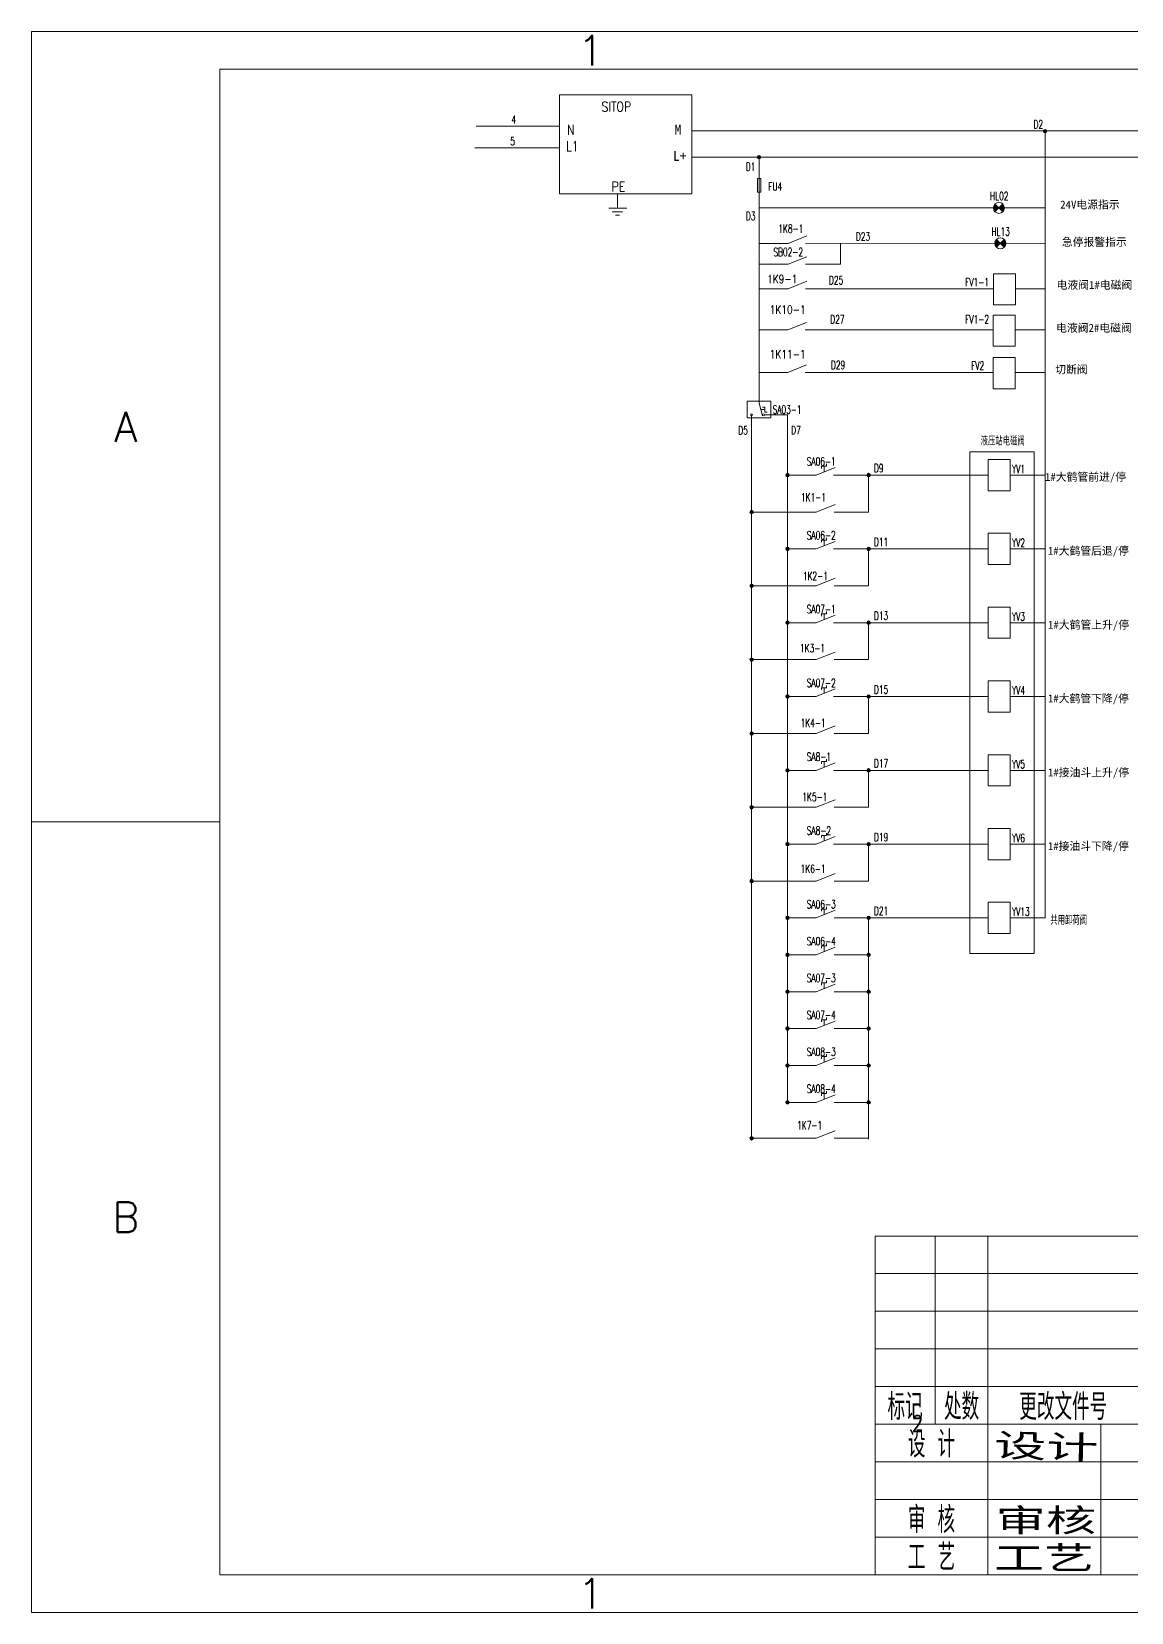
# Model space of a CAD drawing. Extents: x 203679 to 214036, y 136691 to 148845.
# Drawn here: x 209161 to 211558, y 141236 to 144684 of the extents above; entities that cross this region are included whole.
import ezdxf
from ezdxf.enums import TextEntityAlignment as Align

# ---------------------------------------------------------------- set-up
doc = ezdxf.new("R2010")
doc.units = 0
doc.header["$LTSCALE"] = 10
doc.linetypes.add('DASHED', pattern=[0.75, 0.5, -0.25])
doc.layers.get('0').update_dxf_attribs({"linetype": 'CONTINUOUS'})
for name, color, linetype in [('1轮廓实线层', 7, 'CONTINUOUS'), ('2细线层', 4, 'CONTINUOUS'), ('4虚线层', 6, 'DASHED'), ('6文字层', 3, 'CONTINUOUS'), ('Ï¸êμÏß', 1, 'CONTINUOUS')]:
    doc.layers.add(name, color=color, linetype=linetype)
doc.styles.add('PC_TEXTSTYLE', font='romans.shx', dxfattribs={"width": 0.8, "bigfont": 'hzfs.shx'})
doc.styles.get("Standard").update_dxf_attribs({"font": 'txt.shx', "bigfont": 'hztxt.shx'})
doc.styles.add('宋体', font='SimSun.ttf')

msp = doc.modelspace()

# ---------------------------------------------------------------- hatches: boundary and pattern name
at = {"layer": '1轮廓实线层', "linetype": 'ByBlock', "lineweight": 13}
for points in [[(211373.64, 144466.46), (211373.59, 144467.07), (211373.45, 144467.66), (211373.22, 144468.22), (211372.9, 144468.74), (211372.5, 144469.21), (211372.04, 144469.6), (211371.52, 144469.92), (211370.96, 144470.16), (211370.36, 144470.3), (211369.75, 144470.35), (211369.15, 144470.3), (211368.55, 144470.16), (211367.99, 144469.92), (211367.47, 144469.6), (211367.01, 144469.21), (211366.61, 144468.74), (211366.29, 144468.22), (211366.06, 144467.66), (211365.91, 144467.07), (211365.87, 144466.46), (211365.91, 144465.85), (211366.06, 144465.26), (211366.29, 144464.69), (211366.61, 144464.17), (211367.01, 144463.71), (211367.47, 144463.31), (211367.99, 144462.99), (211368.55, 144462.76), (211369.15, 144462.62), (211369.75, 144462.57), (211370.36, 144462.62), (211370.96, 144462.76), (211371.52, 144462.99), (211372.04, 144463.31), (211372.5, 144463.71), (211372.9, 144464.17), (211373.22, 144464.69), (211373.45, 144465.26), (211373.59, 144465.85)], [(210750.27, 144409.82), (210750.22, 144410.43), (210750.08, 144411.02), (210749.85, 144411.59), (210749.53, 144412.11), (210749.13, 144412.57), (210748.67, 144412.97), (210748.15, 144413.29), (210747.59, 144413.52), (210746.99, 144413.66), (210746.38, 144413.71), (210745.78, 144413.66), (210745.18, 144413.52), (210744.62, 144413.29), (210744.1, 144412.97), (210743.64, 144412.57), (210743.24, 144412.11), (210742.92, 144411.59), (210742.69, 144411.02), (210742.54, 144410.43), (210742.5, 144409.82), (210742.54, 144409.21), (210742.69, 144408.62), (210742.92, 144408.06), (210743.24, 144407.54), (210743.64, 144407.07), (210744.1, 144406.68), (210744.62, 144406.36), (210745.18, 144406.12), (210745.78, 144405.98), (210746.38, 144405.93), (210746.99, 144405.98), (210747.59, 144406.12), (210748.15, 144406.36), (210748.67, 144406.68), (210749.13, 144407.07), (210749.53, 144407.54), (210749.85, 144408.06), (210750.08, 144408.62), (210750.22, 144409.21)], [(210812.19, 143716.49), (210812.14, 143717.1), (210812, 143717.69), (210811.76, 143718.25), (210811.44, 143718.77), (210811.05, 143719.24), (210810.58, 143719.63), (210810.06, 143719.95), (210809.5, 143720.19), (210808.91, 143720.33), (210808.3, 143720.38), (210807.69, 143720.33), (210807.1, 143720.19), (210806.53, 143719.95), (210806.01, 143719.63), (210805.55, 143719.24), (210805.15, 143718.77), (210804.83, 143718.25), (210804.6, 143717.69), (210804.46, 143717.1), (210804.41, 143716.49), (210804.46, 143715.88), (210804.6, 143715.29), (210804.83, 143714.72), (210805.15, 143714.2), (210805.55, 143713.74), (210806.01, 143713.34), (210806.53, 143713.02), (210807.1, 143712.79), (210807.69, 143712.65), (210808.3, 143712.6), (210808.91, 143712.65), (210809.5, 143712.79), (210810.06, 143713.02), (210810.58, 143713.34), (210811.05, 143713.74), (210811.44, 143714.2), (210811.76, 143714.72), (210812, 143715.29), (210812.14, 143715.88)], [(210989.09, 143716.49), (210989.04, 143717.1), (210988.9, 143717.69), (210988.66, 143718.25), (210988.34, 143718.77), (210987.95, 143719.24), (210987.48, 143719.63), (210986.96, 143719.95), (210986.4, 143720.19), (210985.81, 143720.33), (210985.2, 143720.38), (210984.59, 143720.33), (210984, 143720.19), (210983.43, 143719.95), (210982.91, 143719.63), (210982.45, 143719.24), (210982.05, 143718.77), (210981.73, 143718.25), (210981.5, 143717.69), (210981.36, 143717.1), (210981.31, 143716.49), (210981.36, 143715.88), (210981.5, 143715.29), (210981.73, 143714.72), (210982.05, 143714.2), (210982.45, 143713.74), (210982.91, 143713.34), (210983.43, 143713.02), (210984, 143712.79), (210984.59, 143712.65), (210985.2, 143712.6), (210985.81, 143712.65), (210986.4, 143712.79), (210986.96, 143713.02), (210987.48, 143713.34), (210987.95, 143713.74), (210988.34, 143714.2), (210988.66, 143714.72), (210988.9, 143715.29), (210989.04, 143715.88)], [(210734.09, 143636), (210734.04, 143636.61), (210733.9, 143637.2), (210733.67, 143637.76), (210733.35, 143638.28), (210732.95, 143638.75), (210732.49, 143639.14), (210731.97, 143639.46), (210731.41, 143639.7), (210730.81, 143639.84), (210730.2, 143639.89), (210729.6, 143639.84), (210729, 143639.7), (210728.44, 143639.46), (210727.92, 143639.14), (210727.45, 143638.75), (210727.06, 143638.28), (210726.74, 143637.76), (210726.51, 143637.2), (210726.36, 143636.61), (210726.32, 143636), (210726.36, 143635.39), (210726.51, 143634.8), (210726.74, 143634.23), (210727.06, 143633.71), (210727.45, 143633.25), (210727.92, 143632.85), (210728.44, 143632.54), (210729, 143632.3), (210729.6, 143632.16), (210730.2, 143632.11), (210730.81, 143632.16), (210731.41, 143632.3), (210731.97, 143632.54), (210732.49, 143632.85), (210732.95, 143633.25), (210733.35, 143633.71), (210733.67, 143634.23), (210733.9, 143634.8), (210734.04, 143635.39)], [(210812.19, 143555.51), (210812.14, 143556.12), (210812, 143556.71), (210811.76, 143557.28), (210811.44, 143557.8), (210811.05, 143558.26), (210810.58, 143558.66), (210810.06, 143558.97), (210809.5, 143559.21), (210808.91, 143559.35), (210808.3, 143559.4), (210807.69, 143559.35), (210807.1, 143559.21), (210806.53, 143558.97), (210806.01, 143558.66), (210805.55, 143558.26), (210805.15, 143557.8), (210804.83, 143557.28), (210804.6, 143556.71), (210804.46, 143556.12), (210804.41, 143555.51), (210804.46, 143554.9), (210804.6, 143554.31), (210804.83, 143553.74), (210805.15, 143553.22), (210805.55, 143552.76), (210806.01, 143552.36), (210806.53, 143552.05), (210807.1, 143551.81), (210807.69, 143551.67), (210808.3, 143551.62), (210808.91, 143551.67), (210809.5, 143551.81), (210810.06, 143552.05), (210810.58, 143552.36), (210811.05, 143552.76), (210811.44, 143553.22), (210811.76, 143553.74), (210812, 143554.31), (210812.14, 143554.9)], [(210989.09, 143555.51), (210989.04, 143556.12), (210988.9, 143556.71), (210988.66, 143557.28), (210988.34, 143557.8), (210987.95, 143558.26), (210987.48, 143558.66), (210986.96, 143558.97), (210986.4, 143559.21), (210985.81, 143559.35), (210985.2, 143559.4), (210984.59, 143559.35), (210984, 143559.21), (210983.43, 143558.97), (210982.91, 143558.66), (210982.45, 143558.26), (210982.05, 143557.8), (210981.73, 143557.28), (210981.5, 143556.71), (210981.36, 143556.12), (210981.31, 143555.51), (210981.36, 143554.9), (210981.5, 143554.31), (210981.73, 143553.74), (210982.05, 143553.22), (210982.45, 143552.76), (210982.91, 143552.36), (210983.43, 143552.05), (210984, 143551.81), (210984.59, 143551.67), (210985.2, 143551.62), (210985.81, 143551.67), (210986.4, 143551.81), (210986.96, 143552.05), (210987.48, 143552.36), (210987.95, 143552.76), (210988.34, 143553.22), (210988.66, 143553.74), (210988.9, 143554.31), (210989.04, 143554.9)], [(210734.09, 143475.02), (210734.04, 143475.63), (210733.9, 143476.22), (210733.67, 143476.79), (210733.35, 143477.31), (210732.95, 143477.77), (210732.49, 143478.17), (210731.97, 143478.48), (210731.41, 143478.72), (210730.81, 143478.86), (210730.2, 143478.91), (210729.6, 143478.86), (210729, 143478.72), (210728.44, 143478.48), (210727.92, 143478.17), (210727.45, 143477.77), (210727.06, 143477.31), (210726.74, 143476.79), (210726.51, 143476.22), (210726.36, 143475.63), (210726.32, 143475.02), (210726.36, 143474.41), (210726.51, 143473.82), (210726.74, 143473.26), (210727.06, 143472.74), (210727.45, 143472.27), (210727.92, 143471.88), (210728.44, 143471.56), (210729, 143471.32), (210729.6, 143471.18), (210730.2, 143471.13), (210730.81, 143471.18), (210731.41, 143471.32), (210731.97, 143471.56), (210732.49, 143471.88), (210732.95, 143472.27), (210733.35, 143472.74), (210733.67, 143473.26), (210733.9, 143473.82), (210734.04, 143474.41)], [(210812.19, 143394.53), (210812.14, 143395.14), (210812, 143395.73), (210811.76, 143396.3), (210811.44, 143396.82), (210811.05, 143397.28), (210810.58, 143397.68), (210810.06, 143398), (210809.5, 143398.23), (210808.91, 143398.37), (210808.3, 143398.42), (210807.69, 143398.37), (210807.1, 143398.23), (210806.53, 143398), (210806.01, 143397.68), (210805.55, 143397.28), (210805.15, 143396.82), (210804.83, 143396.3), (210804.6, 143395.73), (210804.46, 143395.14), (210804.41, 143394.53), (210804.46, 143393.92), (210804.6, 143393.33), (210804.83, 143392.77), (210805.15, 143392.25), (210805.55, 143391.78), (210806.01, 143391.39), (210806.53, 143391.07), (210807.1, 143390.83), (210807.69, 143390.69), (210808.3, 143390.64), (210808.91, 143390.69), (210809.5, 143390.83), (210810.06, 143391.07), (210810.58, 143391.39), (210811.05, 143391.78), (210811.44, 143392.25), (210811.76, 143392.77), (210812, 143393.33), (210812.14, 143393.92)], [(210989.09, 143394.53), (210989.04, 143395.14), (210988.9, 143395.73), (210988.66, 143396.3), (210988.34, 143396.82), (210987.95, 143397.28), (210987.48, 143397.68), (210986.96, 143398), (210986.4, 143398.23), (210985.81, 143398.37), (210985.2, 143398.42), (210984.59, 143398.37), (210984, 143398.23), (210983.43, 143398), (210982.91, 143397.68), (210982.45, 143397.28), (210982.05, 143396.82), (210981.73, 143396.3), (210981.5, 143395.73), (210981.36, 143395.14), (210981.31, 143394.53), (210981.36, 143393.92), (210981.5, 143393.33), (210981.73, 143392.77), (210982.05, 143392.25), (210982.45, 143391.78), (210982.91, 143391.39), (210983.43, 143391.07), (210984, 143390.83), (210984.59, 143390.69), (210985.2, 143390.64), (210985.81, 143390.69), (210986.4, 143390.83), (210986.96, 143391.07), (210987.48, 143391.39), (210987.95, 143391.78), (210988.34, 143392.25), (210988.66, 143392.77), (210988.9, 143393.33), (210989.04, 143393.92)], [(210734.09, 143314.04), (210734.04, 143314.65), (210733.9, 143315.24), (210733.67, 143315.81), (210733.35, 143316.33), (210732.95, 143316.79), (210732.49, 143317.19), (210731.97, 143317.51), (210731.41, 143317.74), (210730.81, 143317.88), (210730.2, 143317.93), (210729.6, 143317.88), (210729, 143317.74), (210728.44, 143317.51), (210727.92, 143317.19), (210727.45, 143316.79), (210727.06, 143316.33), (210726.74, 143315.81), (210726.51, 143315.24), (210726.36, 143314.65), (210726.32, 143314.04), (210726.36, 143313.43), (210726.51, 143312.84), (210726.74, 143312.28), (210727.06, 143311.76), (210727.45, 143311.29), (210727.92, 143310.9), (210728.44, 143310.58), (210729, 143310.34), (210729.6, 143310.2), (210730.2, 143310.15), (210730.81, 143310.2), (210731.41, 143310.34), (210731.97, 143310.58), (210732.49, 143310.9), (210732.95, 143311.29), (210733.35, 143311.76), (210733.67, 143312.28), (210733.9, 143312.84), (210734.04, 143313.43)], [(210812.19, 143233.55), (210812.14, 143234.16), (210812, 143234.75), (210811.76, 143235.32), (210811.44, 143235.84), (210811.05, 143236.3), (210810.58, 143236.7), (210810.06, 143237.02), (210809.5, 143237.25), (210808.91, 143237.39), (210808.3, 143237.44), (210807.69, 143237.39), (210807.1, 143237.25), (210806.53, 143237.02), (210806.01, 143236.7), (210805.55, 143236.3), (210805.15, 143235.84), (210804.83, 143235.32), (210804.6, 143234.75), (210804.46, 143234.16), (210804.41, 143233.55), (210804.46, 143232.94), (210804.6, 143232.35), (210804.83, 143231.79), (210805.15, 143231.27), (210805.55, 143230.8), (210806.01, 143230.41), (210806.53, 143230.09), (210807.1, 143229.86), (210807.69, 143229.71), (210808.3, 143229.66), (210808.91, 143229.71), (210809.5, 143229.86), (210810.06, 143230.09), (210810.58, 143230.41), (210811.05, 143230.8), (210811.44, 143231.27), (210811.76, 143231.79), (210812, 143232.35), (210812.14, 143232.94)], [(210989.09, 143233.55), (210989.04, 143234.16), (210988.9, 143234.75), (210988.66, 143235.32), (210988.34, 143235.84), (210987.95, 143236.3), (210987.48, 143236.7), (210986.96, 143237.02), (210986.4, 143237.25), (210985.81, 143237.39), (210985.2, 143237.44), (210984.59, 143237.39), (210984, 143237.25), (210983.43, 143237.02), (210982.91, 143236.7), (210982.45, 143236.3), (210982.05, 143235.84), (210981.73, 143235.32), (210981.5, 143234.75), (210981.36, 143234.16), (210981.31, 143233.55), (210981.36, 143232.94), (210981.5, 143232.35), (210981.73, 143231.79), (210982.05, 143231.27), (210982.45, 143230.8), (210982.91, 143230.41), (210983.43, 143230.09), (210984, 143229.86), (210984.59, 143229.71), (210985.2, 143229.66), (210985.81, 143229.71), (210986.4, 143229.86), (210986.96, 143230.09), (210987.48, 143230.41), (210987.95, 143230.8), (210988.34, 143231.27), (210988.66, 143231.79), (210988.9, 143232.35), (210989.04, 143232.94)], [(210734.09, 143153.06), (210734.04, 143153.67), (210733.9, 143154.26), (210733.67, 143154.83), (210733.35, 143155.35), (210732.95, 143155.81), (210732.49, 143156.21), (210731.97, 143156.53), (210731.41, 143156.76), (210730.81, 143156.9), (210730.2, 143156.95), (210729.6, 143156.9), (210729, 143156.76), (210728.44, 143156.53), (210727.92, 143156.21), (210727.45, 143155.81), (210727.06, 143155.35), (210726.74, 143154.83), (210726.51, 143154.26), (210726.36, 143153.67), (210726.32, 143153.06), (210726.36, 143152.46), (210726.51, 143151.86), (210726.74, 143151.3), (210727.06, 143150.78), (210727.45, 143150.31), (210727.92, 143149.92), (210728.44, 143149.6), (210729, 143149.37), (210729.6, 143149.22), (210730.2, 143149.18), (210730.81, 143149.22), (210731.41, 143149.37), (210731.97, 143149.6), (210732.49, 143149.92), (210732.95, 143150.31), (210733.35, 143150.78), (210733.67, 143151.3), (210733.9, 143151.86), (210734.04, 143152.46)], [(210812.19, 143072.57), (210812.14, 143073.18), (210812, 143073.78), (210811.76, 143074.34), (210811.44, 143074.86), (210811.05, 143075.32), (210810.58, 143075.72), (210810.06, 143076.04), (210809.5, 143076.27), (210808.91, 143076.41), (210808.3, 143076.46), (210807.69, 143076.41), (210807.1, 143076.27), (210806.53, 143076.04), (210806.01, 143075.72), (210805.55, 143075.32), (210805.15, 143074.86), (210804.83, 143074.34), (210804.6, 143073.78), (210804.46, 143073.18), (210804.41, 143072.57), (210804.46, 143071.97), (210804.6, 143071.37), (210804.83, 143070.81), (210805.15, 143070.29), (210805.55, 143069.82), (210806.01, 143069.43), (210806.53, 143069.11), (210807.1, 143068.88), (210807.69, 143068.73), (210808.3, 143068.69), (210808.91, 143068.73), (210809.5, 143068.88), (210810.06, 143069.11), (210810.58, 143069.43), (210811.05, 143069.82), (210811.44, 143070.29), (210811.76, 143070.81), (210812, 143071.37), (210812.14, 143071.97)], [(210989.09, 143072.57), (210989.04, 143073.18), (210988.9, 143073.78), (210988.66, 143074.34), (210988.34, 143074.86), (210987.95, 143075.32), (210987.48, 143075.72), (210986.96, 143076.04), (210986.4, 143076.27), (210985.81, 143076.41), (210985.2, 143076.46), (210984.59, 143076.41), (210984, 143076.27), (210983.43, 143076.04), (210982.91, 143075.72), (210982.45, 143075.32), (210982.05, 143074.86), (210981.73, 143074.34), (210981.5, 143073.78), (210981.36, 143073.18), (210981.31, 143072.57), (210981.36, 143071.97), (210981.5, 143071.37), (210981.73, 143070.81), (210982.05, 143070.29), (210982.45, 143069.82), (210982.91, 143069.43), (210983.43, 143069.11), (210984, 143068.88), (210984.59, 143068.73), (210985.2, 143068.69), (210985.81, 143068.73), (210986.4, 143068.88), (210986.96, 143069.11), (210987.48, 143069.43), (210987.95, 143069.82), (210988.34, 143070.29), (210988.66, 143070.81), (210988.9, 143071.37), (210989.04, 143071.97)], [(210734.09, 142992.08), (210734.04, 142992.69), (210733.9, 142993.29), (210733.67, 142993.85), (210733.35, 142994.37), (210732.95, 142994.83), (210732.49, 142995.23), (210731.97, 142995.55), (210731.41, 142995.78), (210730.81, 142995.92), (210730.2, 142995.97), (210729.6, 142995.92), (210729, 142995.78), (210728.44, 142995.55), (210727.92, 142995.23), (210727.45, 142994.83), (210727.06, 142994.37), (210726.74, 142993.85), (210726.51, 142993.29), (210726.36, 142992.69), (210726.32, 142992.08), (210726.36, 142991.48), (210726.51, 142990.88), (210726.74, 142990.32), (210727.06, 142989.8), (210727.45, 142989.34), (210727.92, 142988.94), (210728.44, 142988.62), (210729, 142988.39), (210729.6, 142988.24), (210730.2, 142988.2), (210730.81, 142988.24), (210731.41, 142988.39), (210731.97, 142988.62), (210732.49, 142988.94), (210732.95, 142989.34), (210733.35, 142989.8), (210733.67, 142990.32), (210733.9, 142990.88), (210734.04, 142991.48)], [(210812.19, 142911.6), (210812.14, 142912.2), (210812, 142912.8), (210811.76, 142913.36), (210811.44, 142913.88), (210811.05, 142914.34), (210810.58, 142914.74), (210810.06, 142915.06), (210809.5, 142915.29), (210808.91, 142915.44), (210808.3, 142915.48), (210807.69, 142915.44), (210807.1, 142915.29), (210806.53, 142915.06), (210806.01, 142914.74), (210805.55, 142914.34), (210805.15, 142913.88), (210804.83, 142913.36), (210804.6, 142912.8), (210804.46, 142912.2), (210804.41, 142911.6), (210804.46, 142910.99), (210804.6, 142910.39), (210804.83, 142909.83), (210805.15, 142909.31), (210805.55, 142908.85), (210806.01, 142908.45), (210806.53, 142908.13), (210807.1, 142907.9), (210807.69, 142907.76), (210808.3, 142907.71), (210808.91, 142907.76), (210809.5, 142907.9), (210810.06, 142908.13), (210810.58, 142908.45), (210811.05, 142908.85), (210811.44, 142909.31), (210811.76, 142909.83), (210812, 142910.39), (210812.14, 142910.99)], [(210989.09, 142911.6), (210989.04, 142912.2), (210988.9, 142912.8), (210988.66, 142913.36), (210988.34, 142913.88), (210987.95, 142914.34), (210987.48, 142914.74), (210986.96, 142915.06), (210986.4, 142915.29), (210985.81, 142915.44), (210985.2, 142915.48), (210984.59, 142915.44), (210984, 142915.29), (210983.43, 142915.06), (210982.91, 142914.74), (210982.45, 142914.34), (210982.05, 142913.88), (210981.73, 142913.36), (210981.5, 142912.8), (210981.36, 142912.2), (210981.31, 142911.6), (210981.36, 142910.99), (210981.5, 142910.39), (210981.73, 142909.83), (210982.05, 142909.31), (210982.45, 142908.85), (210982.91, 142908.45), (210983.43, 142908.13), (210984, 142907.9), (210984.59, 142907.76), (210985.2, 142907.71), (210985.81, 142907.76), (210986.4, 142907.9), (210986.96, 142908.13), (210987.48, 142908.45), (210987.95, 142908.85), (210988.34, 142909.31), (210988.66, 142909.83), (210988.9, 142910.39), (210989.04, 142910.99)], [(210734.09, 142831.11), (210734.04, 142831.71), (210733.9, 142832.31), (210733.67, 142832.87), (210733.35, 142833.39), (210732.95, 142833.86), (210732.49, 142834.25), (210731.97, 142834.57), (210731.41, 142834.8), (210730.81, 142834.95), (210730.2, 142834.99), (210729.6, 142834.95), (210729, 142834.8), (210728.44, 142834.57), (210727.92, 142834.25), (210727.45, 142833.86), (210727.06, 142833.39), (210726.74, 142832.87), (210726.51, 142832.31), (210726.36, 142831.71), (210726.32, 142831.11), (210726.36, 142830.5), (210726.51, 142829.9), (210726.74, 142829.34), (210727.06, 142828.82), (210727.45, 142828.36), (210727.92, 142827.96), (210728.44, 142827.64), (210729, 142827.41), (210729.6, 142827.27), (210730.2, 142827.22), (210730.81, 142827.27), (210731.41, 142827.41), (210731.97, 142827.64), (210732.49, 142827.96), (210732.95, 142828.36), (210733.35, 142828.82), (210733.67, 142829.34), (210733.9, 142829.9), (210734.04, 142830.5)], [(210812.19, 142750.92), (210812.14, 142751.53), (210812, 142752.12), (210811.76, 142752.68), (210811.44, 142753.21), (210811.05, 142753.67), (210810.58, 142754.07), (210810.06, 142754.38), (210809.5, 142754.62), (210808.91, 142754.76), (210808.3, 142754.81), (210807.69, 142754.76), (210807.1, 142754.62), (210806.53, 142754.38), (210806.01, 142754.07), (210805.55, 142753.67), (210805.15, 142753.21), (210804.83, 142752.68), (210804.6, 142752.12), (210804.46, 142751.53), (210804.41, 142750.92), (210804.46, 142750.31), (210804.6, 142749.72), (210804.83, 142749.15), (210805.15, 142748.63), (210805.55, 142748.17), (210806.01, 142747.77), (210806.53, 142747.46), (210807.1, 142747.22), (210807.69, 142747.08), (210808.3, 142747.03), (210808.91, 142747.08), (210809.5, 142747.22), (210810.06, 142747.46), (210810.58, 142747.77), (210811.05, 142748.17), (210811.44, 142748.63), (210811.76, 142749.15), (210812, 142749.72), (210812.14, 142750.31)], [(210989.09, 142750.92), (210989.04, 142751.53), (210988.9, 142752.12), (210988.66, 142752.68), (210988.34, 142753.21), (210987.95, 142753.67), (210987.48, 142754.07), (210986.96, 142754.38), (210986.4, 142754.62), (210985.81, 142754.76), (210985.2, 142754.81), (210984.59, 142754.76), (210984, 142754.62), (210983.43, 142754.38), (210982.91, 142754.07), (210982.45, 142753.67), (210982.05, 142753.21), (210981.73, 142752.68), (210981.5, 142752.12), (210981.36, 142751.53), (210981.31, 142750.92), (210981.36, 142750.31), (210981.5, 142749.72), (210981.73, 142749.15), (210982.05, 142748.63), (210982.45, 142748.17), (210982.91, 142747.77), (210983.43, 142747.46), (210984, 142747.22), (210984.59, 142747.08), (210985.2, 142747.03), (210985.81, 142747.08), (210986.4, 142747.22), (210986.96, 142747.46), (210987.48, 142747.77), (210987.95, 142748.17), (210988.34, 142748.63), (210988.66, 142749.15), (210988.9, 142749.72), (210989.04, 142750.31)], [(210812.19, 142670.43), (210812.14, 142671.04), (210812, 142671.63), (210811.76, 142672.2), (210811.44, 142672.72), (210811.05, 142673.18), (210810.58, 142673.58), (210810.06, 142673.89), (210809.5, 142674.13), (210808.91, 142674.27), (210808.3, 142674.32), (210807.69, 142674.27), (210807.1, 142674.13), (210806.53, 142673.89), (210806.01, 142673.58), (210805.55, 142673.18), (210805.15, 142672.72), (210804.83, 142672.2), (210804.6, 142671.63), (210804.46, 142671.04), (210804.41, 142670.43), (210804.46, 142669.82), (210804.6, 142669.23), (210804.83, 142668.67), (210805.15, 142668.15), (210805.55, 142667.68), (210806.01, 142667.29), (210806.53, 142666.97), (210807.1, 142666.73), (210807.69, 142666.59), (210808.3, 142666.54), (210808.91, 142666.59), (210809.5, 142666.73), (210810.06, 142666.97), (210810.58, 142667.29), (210811.05, 142667.68), (210811.44, 142668.15), (210811.76, 142668.67), (210812, 142669.23), (210812.14, 142669.82)], [(210989.09, 142670.43), (210989.04, 142671.04), (210988.9, 142671.63), (210988.66, 142672.2), (210988.34, 142672.72), (210987.95, 142673.18), (210987.48, 142673.58), (210986.96, 142673.89), (210986.4, 142674.13), (210985.81, 142674.27), (210985.2, 142674.32), (210984.59, 142674.27), (210984, 142674.13), (210983.43, 142673.89), (210982.91, 142673.58), (210982.45, 142673.18), (210982.05, 142672.72), (210981.73, 142672.2), (210981.5, 142671.63), (210981.36, 142671.04), (210981.31, 142670.43), (210981.36, 142669.82), (210981.5, 142669.23), (210981.73, 142668.67), (210982.05, 142668.15), (210982.45, 142667.68), (210982.91, 142667.29), (210983.43, 142666.97), (210984, 142666.73), (210984.59, 142666.59), (210985.2, 142666.54), (210985.81, 142666.59), (210986.4, 142666.73), (210986.96, 142666.97), (210987.48, 142667.29), (210987.95, 142667.68), (210988.34, 142668.15), (210988.66, 142668.67), (210988.9, 142669.23), (210989.04, 142669.82)], [(210812.19, 142589.94), (210812.14, 142590.55), (210812, 142591.14), (210811.76, 142591.71), (210811.44, 142592.23), (210811.05, 142592.69), (210810.58, 142593.09), (210810.06, 142593.41), (210809.5, 142593.64), (210808.91, 142593.78), (210808.3, 142593.83), (210807.69, 142593.78), (210807.1, 142593.64), (210806.53, 142593.41), (210806.01, 142593.09), (210805.55, 142592.69), (210805.15, 142592.23), (210804.83, 142591.71), (210804.6, 142591.14), (210804.46, 142590.55), (210804.41, 142589.94), (210804.46, 142589.33), (210804.6, 142588.74), (210804.83, 142588.18), (210805.15, 142587.66), (210805.55, 142587.19), (210806.01, 142586.8), (210806.53, 142586.48), (210807.1, 142586.24), (210807.69, 142586.1), (210808.3, 142586.05), (210808.91, 142586.1), (210809.5, 142586.24), (210810.06, 142586.48), (210810.58, 142586.8), (210811.05, 142587.19), (210811.44, 142587.66), (210811.76, 142588.18), (210812, 142588.74), (210812.14, 142589.33)], [(210989.09, 142589.94), (210989.04, 142590.55), (210988.9, 142591.14), (210988.66, 142591.71), (210988.34, 142592.23), (210987.95, 142592.69), (210987.48, 142593.09), (210986.96, 142593.41), (210986.4, 142593.64), (210985.81, 142593.78), (210985.2, 142593.83), (210984.59, 142593.78), (210984, 142593.64), (210983.43, 142593.41), (210982.91, 142593.09), (210982.45, 142592.69), (210982.05, 142592.23), (210981.73, 142591.71), (210981.5, 142591.14), (210981.36, 142590.55), (210981.31, 142589.94), (210981.36, 142589.33), (210981.5, 142588.74), (210981.73, 142588.18), (210982.05, 142587.66), (210982.45, 142587.19), (210982.91, 142586.8), (210983.43, 142586.48), (210984, 142586.24), (210984.59, 142586.1), (210985.2, 142586.05), (210985.81, 142586.1), (210986.4, 142586.24), (210986.96, 142586.48), (210987.48, 142586.8), (210987.95, 142587.19), (210988.34, 142587.66), (210988.66, 142588.18), (210988.9, 142588.74), (210989.04, 142589.33)], [(210812.19, 142509.45), (210812.14, 142510.06), (210812, 142510.65), (210811.76, 142511.22), (210811.44, 142511.74), (210811.05, 142512.2), (210810.58, 142512.6), (210810.06, 142512.92), (210809.5, 142513.15), (210808.91, 142513.29), (210808.3, 142513.34), (210807.69, 142513.29), (210807.1, 142513.15), (210806.53, 142512.92), (210806.01, 142512.6), (210805.55, 142512.2), (210805.15, 142511.74), (210804.83, 142511.22), (210804.6, 142510.65), (210804.46, 142510.06), (210804.41, 142509.45), (210804.46, 142508.84), (210804.6, 142508.25), (210804.83, 142507.69), (210805.15, 142507.17), (210805.55, 142506.7), (210806.01, 142506.31), (210806.53, 142505.99), (210807.1, 142505.75), (210807.69, 142505.61), (210808.3, 142505.56), (210808.91, 142505.61), (210809.5, 142505.75), (210810.06, 142505.99), (210810.58, 142506.31), (210811.05, 142506.7), (210811.44, 142507.17), (210811.76, 142507.69), (210812, 142508.25), (210812.14, 142508.84)], [(210989.09, 142509.45), (210989.04, 142510.06), (210988.9, 142510.65), (210988.66, 142511.22), (210988.34, 142511.74), (210987.95, 142512.2), (210987.48, 142512.6), (210986.96, 142512.92), (210986.4, 142513.15), (210985.81, 142513.29), (210985.2, 142513.34), (210984.59, 142513.29), (210984, 142513.15), (210983.43, 142512.92), (210982.91, 142512.6), (210982.45, 142512.2), (210982.05, 142511.74), (210981.73, 142511.22), (210981.5, 142510.65), (210981.36, 142510.06), (210981.31, 142509.45), (210981.36, 142508.84), (210981.5, 142508.25), (210981.73, 142507.69), (210982.05, 142507.17), (210982.45, 142506.7), (210982.91, 142506.31), (210983.43, 142505.99), (210984, 142505.75), (210984.59, 142505.61), (210985.2, 142505.56), (210985.81, 142505.61), (210986.4, 142505.75), (210986.96, 142505.99), (210987.48, 142506.31), (210987.95, 142506.7), (210988.34, 142507.17), (210988.66, 142507.69), (210988.9, 142508.25), (210989.04, 142508.84)], [(210812.19, 142428.96), (210812.14, 142429.57), (210812, 142430.16), (210811.76, 142430.73), (210811.44, 142431.25), (210811.05, 142431.71), (210810.58, 142432.11), (210810.06, 142432.43), (210809.5, 142432.66), (210808.91, 142432.8), (210808.3, 142432.85), (210807.69, 142432.8), (210807.1, 142432.66), (210806.53, 142432.43), (210806.01, 142432.11), (210805.55, 142431.71), (210805.15, 142431.25), (210804.83, 142430.73), (210804.6, 142430.16), (210804.46, 142429.57), (210804.41, 142428.96), (210804.46, 142428.35), (210804.6, 142427.76), (210804.83, 142427.2), (210805.15, 142426.68), (210805.55, 142426.21), (210806.01, 142425.82), (210806.53, 142425.5), (210807.1, 142425.26), (210807.69, 142425.12), (210808.3, 142425.07), (210808.91, 142425.12), (210809.5, 142425.26), (210810.06, 142425.5), (210810.58, 142425.82), (210811.05, 142426.21), (210811.44, 142426.68), (210811.76, 142427.2), (210812, 142427.76), (210812.14, 142428.35)], [(210989.09, 142428.96), (210989.04, 142429.57), (210988.9, 142430.16), (210988.66, 142430.73), (210988.34, 142431.25), (210987.95, 142431.71), (210987.48, 142432.11), (210986.96, 142432.43), (210986.4, 142432.66), (210985.81, 142432.8), (210985.2, 142432.85), (210984.59, 142432.8), (210984, 142432.66), (210983.43, 142432.43), (210982.91, 142432.11), (210982.45, 142431.71), (210982.05, 142431.25), (210981.73, 142430.73), (210981.5, 142430.16), (210981.36, 142429.57), (210981.31, 142428.96), (210981.36, 142428.35), (210981.5, 142427.76), (210981.73, 142427.2), (210982.05, 142426.68), (210982.45, 142426.21), (210982.91, 142425.82), (210983.43, 142425.5), (210984, 142425.26), (210984.59, 142425.12), (210985.2, 142425.07), (210985.81, 142425.12), (210986.4, 142425.26), (210986.96, 142425.5), (210987.48, 142425.82), (210987.95, 142426.21), (210988.34, 142426.68), (210988.66, 142427.2), (210988.9, 142427.76), (210989.04, 142428.35)], [(210812.19, 142348.47), (210812.14, 142349.08), (210812, 142349.67), (210811.76, 142350.24), (210811.44, 142350.76), (210811.05, 142351.22), (210810.58, 142351.62), (210810.06, 142351.94), (210809.5, 142352.17), (210808.91, 142352.31), (210808.3, 142352.36), (210807.69, 142352.31), (210807.1, 142352.17), (210806.53, 142351.94), (210806.01, 142351.62), (210805.55, 142351.22), (210805.15, 142350.76), (210804.83, 142350.24), (210804.6, 142349.67), (210804.46, 142349.08), (210804.41, 142348.47), (210804.46, 142347.87), (210804.6, 142347.27), (210804.83, 142346.71), (210805.15, 142346.19), (210805.55, 142345.72), (210806.01, 142345.33), (210806.53, 142345.01), (210807.1, 142344.78), (210807.69, 142344.63), (210808.3, 142344.59), (210808.91, 142344.63), (210809.5, 142344.78), (210810.06, 142345.01), (210810.58, 142345.33), (210811.05, 142345.72), (210811.44, 142346.19), (210811.76, 142346.71), (210812, 142347.27), (210812.14, 142347.87)], [(210989.09, 142348.47), (210989.04, 142349.08), (210988.9, 142349.67), (210988.66, 142350.24), (210988.34, 142350.76), (210987.95, 142351.22), (210987.48, 142351.62), (210986.96, 142351.94), (210986.4, 142352.17), (210985.81, 142352.31), (210985.2, 142352.36), (210984.59, 142352.31), (210984, 142352.17), (210983.43, 142351.94), (210982.91, 142351.62), (210982.45, 142351.22), (210982.05, 142350.76), (210981.73, 142350.24), (210981.5, 142349.67), (210981.36, 142349.08), (210981.31, 142348.47), (210981.36, 142347.87), (210981.5, 142347.27), (210981.73, 142346.71), (210982.05, 142346.19), (210982.45, 142345.72), (210982.91, 142345.33), (210983.43, 142345.01), (210984, 142344.78), (210984.59, 142344.63), (210985.2, 142344.59), (210985.81, 142344.63), (210986.4, 142344.78), (210986.96, 142345.01), (210987.48, 142345.33), (210987.95, 142345.72), (210988.34, 142346.19), (210988.66, 142346.71), (210988.9, 142347.27), (210989.04, 142347.87)], [(210734.09, 142270.17), (210734.04, 142270.78), (210733.9, 142271.37), (210733.67, 142271.94), (210733.35, 142272.46), (210732.95, 142272.92), (210732.49, 142273.32), (210731.97, 142273.64), (210731.41, 142273.87), (210730.81, 142274.01), (210730.2, 142274.06), (210729.6, 142274.01), (210729, 142273.87), (210728.44, 142273.64), (210727.92, 142273.32), (210727.45, 142272.92), (210727.06, 142272.46), (210726.74, 142271.94), (210726.51, 142271.37), (210726.36, 142270.78), (210726.32, 142270.17), (210726.36, 142269.56), (210726.51, 142268.97), (210726.74, 142268.41), (210727.06, 142267.89), (210727.45, 142267.42), (210727.92, 142267.03), (210728.44, 142266.71), (210729, 142266.47), (210729.6, 142266.33), (210730.2, 142266.28), (210730.81, 142266.33), (210731.41, 142266.47), (210731.97, 142266.71), (210732.49, 142267.03), (210732.95, 142267.42), (210733.35, 142267.89), (210733.67, 142268.41), (210733.9, 142268.97), (210734.04, 142269.56)]]:
    msp.add_hatch(color=0, dxfattribs=at).paths.add_polyline_path(points, flags=0)
h = msp.add_hatch(color=0, dxfattribs=at)
h.paths.add_polyline_path([(211257.18, 144299.28), (211257.41, 144296.92), (211258.09, 144294.66), (211259.21, 144292.58), (211260.71, 144290.75), (211269.23, 144299.28), (211260.71, 144307.8), (211259.21, 144305.97), (211258.09, 144303.89), (211257.41, 144301.63)], flags=0)
h.paths.add_polyline_path([(211277.76, 144290.75), (211279.26, 144292.58), (211280.37, 144294.66), (211281.06, 144296.92), (211281.29, 144299.28), (211281.06, 144301.63), (211280.37, 144303.89), (211279.26, 144305.97), (211277.76, 144307.8), (211269.23, 144299.28)], flags=0)
h = msp.add_hatch(color=0, dxfattribs=at)
h.paths.add_polyline_path([(211260.41, 144221.99), (211260.65, 144219.63), (211261.33, 144217.37), (211262.45, 144215.29), (211263.95, 144213.46), (211272.47, 144221.99), (211263.95, 144230.51), (211262.45, 144228.68), (211261.33, 144226.6), (211260.65, 144224.34)], flags=0)
h.paths.add_polyline_path([(211280.99, 144213.46), (211282.49, 144215.29), (211283.61, 144217.37), (211284.29, 144219.63), (211284.53, 144221.99), (211284.29, 144224.34), (211283.61, 144226.6), (211282.49, 144228.68), (211280.99, 144230.51), (211272.47, 144221.99)], flags=0)

# ---------------------------------------------------------------- linework, layer by layer
at = {"color": 0, "linetype": 'ByBlock', "lineweight": 13}
for p, q in [((210311.98, 144477.12), (210129.41, 144477.12)), ((210600.2, 144467.08), (213345.51, 144467.08)), ((211369.75, 144466.46), (211369.77, 142750.92)), ((210311.98, 144430.27), (210126.42, 144430.27)), ((210599.91, 144409.82), (213325.52, 144409.82)), ((210746.4, 143877.52), (210746.38, 144409.82)), ((210437.44, 144330.36), (210437.44, 144298.88)), ((210418.91, 144298.88), (210458.45, 144298.88)), ((210426.32, 144290.85), (210448.56, 144290.85)), ((210433.12, 144283.45), (210442.39, 144283.45)), ((210847.33, 144221.47), (211369.75, 144221.96)), ((210923.76, 144176.57), (210923.76, 144221.96)), ((210847.33, 144176.33), (210923.73, 144176.33)), ((210847.29, 144122.99), (211257.18, 144122.99)), ((211305.39, 144122.99), (211369.29, 144122.99)), ((210846.94, 144032.94), (211256.83, 144032.94)), ((211305.04, 144032.94), (211368.93, 144032.94)), ((210846.94, 143940.39), (211256.83, 143940.39)), ((211305.04, 143940.39), (211368.93, 143940.39)), ((210730.2, 143847.85), (210730.2, 142266.28)), ((210908.8, 143716.49), (210985.2, 143716.49)), ((210985.2, 143716.49), (211245.81, 143716.49)), ((210871.1, 143636), (210730.2, 143636)), ((210908.8, 143555.51), (210985.2, 143555.51)), ((210985.2, 143555.51), (211245.81, 143555.51)), ((210871.1, 143475.02), (210730.2, 143475.02)), ((210908.8, 143394.53), (210985.2, 143394.53)), ((210985.2, 143394.53), (211245.81, 143394.53)), ((210871.1, 143314.04), (210730.2, 143314.04)), ((210908.8, 143233.55), (210985.2, 143233.55)), ((210985.2, 143233.55), (211245.81, 143233.55)), ((210871.1, 143153.06), (210730.2, 143153.06)), ((210908.8, 143072.57), (210985.2, 143072.57)), ((210985.2, 143072.57), (211245.81, 143072.57)), ((210871.1, 142992.08), (210730.2, 142992.08)), ((210908.8, 142911.6), (210985.2, 142911.6)), ((210985.2, 142911.6), (211245.81, 142911.6)), ((210871.1, 142831.11), (210730.2, 142831.11)), ((210910.35, 142750.92), (210985.2, 142750.92)), ((210985.2, 142750.92), (211245.81, 142750.92)), ((210871.1, 142670.43), (210808.3, 142670.43)), ((210871.1, 142589.94), (210808.3, 142589.94)), ((210871.1, 142509.45), (210808.3, 142509.45)), ((210871.1, 142428.96), (210808.3, 142428.96)), ((210871.1, 142348.47), (210808.3, 142348.47)), ((210871.1, 142270.17), (210730.2, 142270.17))]:
    msp.add_line(p, q, dxfattribs=at)
for points in [[(210311.55, 144330.03), (210599.55, 144330.03), (210599.55, 144546.03), (210311.55, 144546.03)], [(211257.18, 144087.44), (211257.18, 144155.48), (211305.39, 144155.48), (211305.39, 144087.44)], [(211256.83, 143997.39), (211256.83, 144065.43), (211305.04, 144065.43), (211305.04, 143997.39)], [(211256.83, 143904.85), (211256.83, 143972.89), (211305.04, 143972.89), (211305.04, 143904.85)], [(211245.81, 143682.47), (211245.81, 143750.51), (211294.02, 143750.51), (211294.02, 143682.47)], [(211245.81, 143521.49), (211245.81, 143589.53), (211294.02, 143589.53), (211294.02, 143521.49)], [(211245.81, 143360.51), (211245.81, 143428.55), (211294.02, 143428.55), (211294.02, 143360.51)], [(211245.81, 143199.53), (211245.81, 143267.57), (211294.02, 143267.57), (211294.02, 143199.53)], [(211245.81, 143038.55), (211245.81, 143106.59), (211294.02, 143106.59), (211294.02, 143038.55)], [(211245.81, 142877.58), (211245.81, 142945.61), (211294.02, 142945.61), (211294.02, 142877.58)], [(211245.81, 142716.9), (211245.81, 142784.94), (211294.02, 142784.94), (211294.02, 142716.9)]]:
    msp.add_lwpolyline(points, close=True, dxfattribs=at)
at = {"layer": '1轮廓实线层', "color": 0, "linetype": 'ByBlock', "lineweight": 13}
for p, q in [((209570.96, 141318.36), (209570.96, 144601.56)), ((213954.03, 144601.56), (209570.96, 144601.56)), ((211260.71, 144290.75), (211277.76, 144307.8)), ((211277.76, 144290.75), (211260.71, 144307.8)), ((210746.38, 144299.28), (210908.79, 144299.28)), ((210908.79, 144299.28), (211257.18, 144299.28)), ((211281.29, 144299.28), (211369.46, 144299.28)), ((211281.29, 144299.28), (211281.29, 144299.28)), ((211281.29, 144299.28), (211281.29, 144299.28)), ((211281.29, 144299.28), (211281.29, 144299.28)), ((210809.99, 144221.47), (210850.87, 144237.97)), ((210747.18, 144221.47), (210773.73, 144221.47)), ((210773.73, 144221.47), (210809.99, 144221.47)), ((211263.95, 144213.46), (211280.99, 144230.51)), ((211280.99, 144213.46), (211263.95, 144230.51)), ((211284.53, 144221.99), (211284.53, 144221.99)), ((211284.53, 144221.99), (211284.53, 144221.99)), ((211284.53, 144221.99), (211284.53, 144221.99)), ((210746.83, 144176.33), (210773.37, 144176.33)), ((210773.37, 144176.33), (210809.64, 144176.33)), ((210809.64, 144176.33), (210850.51, 144192.83)), ((210809.59, 144122.99), (210850.47, 144139.49)), ((210746.79, 144122.99), (210773.33, 144122.99)), ((210773.33, 144122.99), (210809.59, 144122.99)), ((210746.44, 144032.94), (210772.98, 144032.94)), ((210772.98, 144032.94), (210809.24, 144032.94)), ((210809.24, 144032.94), (210850.12, 144049.44)), ((210746.44, 143940.39), (210772.98, 143940.39)), ((210772.98, 143940.39), (210809.24, 143940.39)), ((210809.24, 143940.39), (210850.12, 143956.89)), ((210746.4, 143877.52), (210746.4, 143873.16)), ((210753.92, 143845.55), (210746.4, 143873.16)), ((210758.88, 143859.36), (210750.16, 143859.36)), ((210758.88, 143864.74), (210753.79, 143864.74)), ((210758.88, 143864.74), (210758.88, 143853.97)), ((210758.24, 143847.85), (210808.3, 143847.85)), ((210758.88, 143853.97), (210763.73, 143853.97)), ((210808.3, 143817.38), (210808.3, 143847.85)), ((210808.3, 143831.02), (210808.3, 142348.47)), ((210871.1, 143716.49), (210911.98, 143732.99)), ((210893.26, 143735.75), (210882.49, 143735.75)), ((210882.49, 143735.75), (210882.49, 143730.91)), ((210887.99, 143735.7), (210887.99, 143723.04)), ((210893.26, 143735.75), (210893.26, 143740.85)), ((210808.3, 143716.49), (210834.84, 143716.49)), ((210834.84, 143716.49), (210871.1, 143716.49)), ((210985.2, 143636), (210985.2, 143716.49)), ((211294.02, 143716.49), (211369.77, 143716.49)), ((210871.1, 143636), (210911.98, 143652.5)), ((210910.35, 143636), (210912.64, 143636)), ((210912.64, 143636), (210985.2, 143636)), ((210808.3, 143555.51), (210834.84, 143555.51)), ((210834.84, 143555.51), (210871.1, 143555.51)), ((210871.1, 143555.51), (210911.98, 143572.01)), ((210882.49, 143574.78), (210882.49, 143569.93)), ((210893.26, 143574.78), (210882.49, 143574.78)), ((210887.99, 143574.72), (210887.99, 143562.06)), ((210893.26, 143574.78), (210893.26, 143579.88)), ((210985.2, 143475.02), (210985.2, 143555.51)), ((211294.02, 143555.51), (211369.77, 143555.51)), ((210871.1, 143475.02), (210911.98, 143491.52)), ((210910.35, 143475.02), (210912.64, 143475.02)), ((210912.64, 143475.02), (210985.2, 143475.02)), ((210871.1, 143394.53), (210911.98, 143411.03)), ((210882.49, 143413.8), (210882.49, 143408.95)), ((210893.26, 143413.8), (210882.49, 143413.8)), ((210887.99, 143413.75), (210887.99, 143401.08)), ((210893.26, 143413.8), (210893.26, 143418.9)), ((210808.3, 143394.53), (210834.84, 143394.53)), ((210834.84, 143394.53), (210871.1, 143394.53)), ((210985.2, 143314.04), (210985.2, 143394.53)), ((211294.02, 143394.53), (211369.77, 143394.53)), ((210871.1, 143314.04), (210911.98, 143330.54)), ((210910.35, 143314.04), (210912.64, 143314.04)), ((210912.64, 143314.04), (210985.2, 143314.04)), ((210871.1, 143233.55), (210911.98, 143250.05)), ((210893.26, 143252.82), (210882.49, 143252.82)), ((210882.49, 143252.82), (210882.49, 143247.97)), ((210887.99, 143252.77), (210887.99, 143240.1)), ((210893.26, 143252.82), (210893.26, 143257.92)), ((210808.3, 143233.55), (210834.84, 143233.55)), ((210834.84, 143233.55), (210871.1, 143233.55)), ((210985.2, 143153.06), (210985.2, 143233.55)), ((211294.02, 143233.55), (211369.77, 143233.55)), ((210871.1, 143153.06), (210911.98, 143169.56)), ((210910.35, 143153.06), (210912.64, 143153.06)), ((210912.64, 143153.06), (210985.2, 143153.06)), ((210808.3, 143072.57), (210834.84, 143072.57)), ((210834.84, 143072.57), (210871.1, 143072.57)), ((210871.1, 143072.57), (210911.98, 143089.07)), ((210893.26, 143091.84), (210882.49, 143091.84)), ((210882.49, 143091.84), (210882.49, 143087)), ((210887.99, 143091.79), (210887.99, 143079.12)), ((210893.26, 143091.84), (210893.26, 143096.94)), ((210985.2, 142992.08), (210985.2, 143072.57)), ((211294.02, 143072.57), (211369.77, 143072.57)), ((210871.1, 142992.08), (210911.98, 143008.59)), ((210910.35, 142992.08), (210912.64, 142992.08)), ((210912.64, 142992.08), (210985.2, 142992.08)), ((210871.1, 142911.6), (210911.98, 142928.1)), ((210893.26, 142930.86), (210882.49, 142930.86)), ((210882.49, 142930.86), (210882.49, 142926.02)), ((210887.99, 142930.81), (210887.99, 142918.14)), ((210893.26, 142930.86), (210893.26, 142935.96)), ((210808.3, 142911.6), (210834.84, 142911.6)), ((210834.84, 142911.6), (210871.1, 142911.6)), ((210985.2, 142831.11), (210985.2, 142911.6)), ((211294.02, 142911.6), (211369.77, 142911.6)), ((210871.1, 142831.11), (210911.98, 142847.61)), ((210910.35, 142831.11), (210912.64, 142831.11)), ((210912.64, 142831.11), (210985.2, 142831.11)), ((210871.1, 142750.92), (210911.98, 142767.42)), ((210882.49, 142770.19), (210882.49, 142765.34)), ((210893.26, 142770.19), (210882.49, 142770.19)), ((210887.99, 142770.13), (210887.99, 142757.47)), ((210893.26, 142770.19), (210893.26, 142775.29)), ((210808.3, 142750.92), (210834.84, 142750.92)), ((210834.84, 142750.92), (210871.1, 142750.92)), ((210985.2, 142670.43), (210985.2, 142750.92)), ((211294.02, 142750.92), (211369.77, 142750.92)), ((210871.1, 142670.43), (210911.98, 142686.93)), ((210893.26, 142689.7), (210882.49, 142689.7)), ((210882.49, 142689.7), (210882.49, 142684.85)), ((210887.99, 142689.64), (210887.99, 142676.98)), ((210893.26, 142689.7), (210893.26, 142694.8)), ((210910.35, 142670.43), (210985.2, 142670.43)), ((210985.2, 142589.94), (210985.2, 142670.43)), ((210871.1, 142589.94), (210911.98, 142606.44)), ((210882.49, 142609.21), (210882.49, 142604.36)), ((210893.26, 142609.21), (210882.49, 142609.21)), ((210887.99, 142609.16), (210887.99, 142596.49)), ((210893.26, 142609.21), (210893.26, 142614.31)), ((210910.35, 142589.94), (210985.2, 142589.94)), ((210985.2, 142509.45), (210985.2, 142589.94)), ((210985.2, 142509.45), (210985.2, 142589.94)), ((210871.1, 142509.45), (210911.98, 142525.95)), ((210893.26, 142528.72), (210882.49, 142528.72)), ((210882.49, 142528.72), (210882.49, 142523.87)), ((210887.99, 142528.67), (210887.99, 142516)), ((210893.26, 142528.72), (210893.26, 142533.82)), ((210910.35, 142509.45), (210985.2, 142509.45)), ((210985.2, 142428.96), (210985.2, 142509.45)), ((210871.1, 142428.96), (210911.98, 142445.46)), ((210882.49, 142448.23), (210882.49, 142443.38)), ((210893.26, 142448.23), (210882.49, 142448.23)), ((210887.99, 142448.18), (210887.99, 142435.51)), ((210893.26, 142448.23), (210893.26, 142453.33)), ((210910.35, 142428.96), (210985.2, 142428.96)), ((210985.2, 142348.47), (210985.2, 142428.96)), ((210985.2, 142348.47), (210985.2, 142428.96)), ((210985.2, 142348.47), (210985.2, 142428.96)), ((210871.1, 142348.47), (210911.98, 142364.97)), ((210893.26, 142367.74), (210882.49, 142367.74)), ((210882.49, 142367.74), (210882.49, 142362.89)), ((210887.99, 142367.69), (210887.99, 142355.02)), ((210893.26, 142367.74), (210893.26, 142372.84)), ((210910.35, 142348.47), (210985.2, 142348.47)), ((210985.2, 142267.98), (210985.2, 142348.47)), ((210871.1, 142270.17), (210911.98, 142286.67)), ((210808.3, 142270.17), (210834.84, 142270.17)), ((210910.35, 142270.17), (210985.2, 142270.17)), ((213954.03, 142057.08), (210999.15, 142057.08)), ((210999.15, 141318.36), (210999.15, 142057.08)), ((211130.48, 141646.68), (211130.48, 142057.08)), ((211245.39, 141646.68), (211245.39, 142057.08)), ((210999.15, 141728.76), (211984.11, 141728.76)), ((210999.15, 141646.68), (212969.07, 141646.68)), ((211245.39, 141318.36), (211245.39, 141646.68)), ((211491.63, 141318.36), (211491.63, 141646.68)), ((209570.96, 141318.36), (213954.03, 141318.36))]:
    msp.add_line(p, q, dxfattribs=at)
for points in [[(210742.76, 144363.05), (210750.01, 144363.05), (210750.01, 144333.36), (210742.76, 144333.36)], [(210720.5, 143877.52), (210772.29, 143877.52), (210772.29, 143841.5), (210720.5, 143841.5)]]:
    msp.add_lwpolyline(points, close=True, dxfattribs=at)
for centre, radius in [((211369.75, 144466.46), 3.89), ((211369.75, 144466.46), 3.89), ((210746.38, 144409.82), 3.89), ((210746.38, 144409.82), 3.89), ((211269.23, 144299.28), 12.06), ((211272.47, 144221.99), 12.06), ((210730.2, 143847.85), 2.13), ((210756.1, 143847.85), 2.13), ((210808.3, 143716.49), 3.89), ((210985.2, 143716.49), 3.89), ((210985.2, 143716.49), 3.89), ((210730.2, 143636), 3.89), ((210808.3, 143555.51), 3.89), ((210985.2, 143555.51), 3.89), ((210985.2, 143555.51), 3.89), ((210730.2, 143475.02), 3.89), ((210808.3, 143394.53), 3.89), ((210985.2, 143394.53), 3.89), ((210985.2, 143394.53), 3.89), ((210730.2, 143314.04), 3.89), ((210808.3, 143233.55), 3.89), ((210985.2, 143233.55), 3.89), ((210985.2, 143233.55), 3.89), ((210730.2, 143153.06), 3.89), ((210808.3, 143072.57), 3.89), ((210985.2, 143072.57), 3.89), ((210985.2, 143072.57), 3.89), ((210730.2, 142992.08), 3.89), ((210808.3, 142911.6), 3.89), ((210985.2, 142911.6), 3.89), ((210985.2, 142911.6), 3.89), ((210730.2, 142831.11), 3.89), ((210808.3, 142750.92), 3.89), ((210985.2, 142750.92), 3.89), ((210985.2, 142750.92), 3.89), ((210808.3, 142670.43), 3.89), ((210985.2, 142670.43), 3.89), ((210985.2, 142670.43), 3.89), ((210808.3, 142589.94), 3.89), ((210985.2, 142589.94), 3.89), ((210985.2, 142589.94), 3.89), ((210808.3, 142509.45), 3.89), ((210985.2, 142509.45), 3.89), ((210985.2, 142509.45), 3.89), ((210808.3, 142428.96), 3.89), ((210985.2, 142428.96), 3.89), ((210985.2, 142428.96), 3.89), ((210808.3, 142348.47), 3.89), ((210985.2, 142348.47), 3.89), ((210985.2, 142348.47), 3.89), ((210730.2, 142270.17), 3.89)]:
    msp.add_circle(centre, radius, dxfattribs=at)
at = {"layer": '2细线层', "color": 0, "linetype": 'ByBlock', "lineweight": 13}
for p, q in [((209160.56, 141236.28), (209160.56, 144683.64)), ((214036.11, 144683.64), (209160.56, 144683.64)), ((209160.56, 144683.64), (209160.56, 144601.56)), ((209160.56, 142959.96), (209570.96, 142959.96)), ((210999.15, 141975), (211984.11, 141975)), ((210999.15, 141892.92), (211984.11, 141892.92)), ((210999.15, 141810.84), (211984.11, 141810.84)), ((210999.15, 141564.6), (211984.11, 141564.6)), ((210999.15, 141482.52), (211984.11, 141482.52)), ((210999.15, 141400.44), (211984.11, 141400.44)), ((209160.56, 141236.28), (214036.11, 141236.28))]:
    msp.add_line(p, q, dxfattribs=at)
at = {"layer": '4虚线层', "color": 0, "linetype": 'ByBlock', "lineweight": 13}
msp.add_lwpolyline([(211206.05, 143767.12), (211346.28, 143767.12), (211346.28, 142673.22), (211206.05, 142673.22)], close=True, dxfattribs=at)

# ---------------------------------------------------------------- texts
at = {"color": 0, "linetype": 'ByBlock', "lineweight": 13, "char_height": 21.6, "attachment_point": 1, "style": 'PC_TEXTSTYLE'}
for s, insert, width in [('SITOP', (210403.04, 144530.71), 369.1856), ('N', (210328.09, 144480.47), 179.2487), ('L1', (210325.58, 144444.45), 48.817), ('PE', (210424.97, 144356.34), 172.2141)]:
    msp.add_mtext(s, dxfattribs=dict(at, insert=insert, width=width))
at = {"layer": '6文字层', "color": 0, "linetype": 'ByBlock', "lineweight": 13, "style": 'PC_TEXTSTYLE'}
for s, p in [('1', (210379.45, 144642.6)), ('A', (209365.76, 143821.8)), ('B', (209365.76, 142098.12)), ('1', (210379.45, 141277.32))]:
    msp.add_text(s, height=65.66, dxfattribs=at).set_placement(p, align=Align.MIDDLE)
at = {"layer": '6文字层', "color": 0, "linetype": 'ByBlock', "lineweight": 13, "style": 'PC_TEXTSTYLE', "width": 0.66}
for s, p in [('4', (210206.44, 144482.9)), ('D2', (211344.68, 144472.38)), ('5', (210204.08, 144435.76)), ('D1', (210717.43, 144380.08)), ('FU4', (210766.34, 144336.79)), ('HL02', (211249.76, 144315.91)), ('D3', (210717.65, 144272.48)), ('1K8-1', (210788.52, 144244.99)), ('D23', (210957.52, 144227.8)), ('HL13', (211252.99, 144238.62)), ('SB02-2', (210777.63, 144193.88)), ('D25', (210898.83, 144132.41)), ('FV1-1', (211195.74, 144128.21)), ('FV1-2', (211195.74, 144047.24)), ('D27', (210901.82, 144047.16)), ('D29', (210903.23, 143947.53)), ('FV2', (211208.76, 143946.02)), ('SA03-1', (210775.98, 143850.38)), ('D5', (210701.18, 143805.2)), ('D7', (210816.44, 143805.47)), ('液压站电磁阀', (211229.47, 143781.14)), ('SA06-1', (210850.38, 143737.21)), ('D9', (210996.85, 143722.71)), ('YV1', (211297.68, 143720.87)), ('1K1-1', (210837.6, 143659.1)), ('SA06-2', (210850.38, 143576.23)), ('D11', (210996.85, 143561.73)), ('YV2', (211297.68, 143559.89)), ('1K2-1', (210842, 143487.46)), ('SA07-1', (210850.38, 143415.25)), ('D13', (210996.85, 143400.76)), ('YV3', (211297.68, 143398.91)), ('1K3-1', (210835.7, 143330.07)), ('SA07-2', (210850.38, 143254.27)), ('D15', (210996.85, 143239.78)), ('YV4', (211297.68, 143237.94)), ('1K4-1', (210836.99, 143167.02)), ('SA8-1', (210850.38, 143093.29)), ('D17', (210996.85, 143078.8)), ('YV5', (211297.68, 143076.96)), ('1K5-1', (210840.78, 143005.6)), ('SA8-2', (210850.38, 142932.32)), ('D19', (210996.85, 142917.82)), ('YV6', (211297.68, 142915.98)), ('1K6-1', (210836.93, 142848.88)), ('SA06-3', (210850.38, 142771.64)), ('D21', (210996.85, 142757.14)), ('YV13', (211297.68, 142755.3)), ('共用卸荷阀', (211381.28, 142735.97)), ('SA06-4', (210850.38, 142691.15)), ('SA07-3', (210850.38, 142610.66)), ('SA07-4', (210850.38, 142530.17)), ('SA08-3', (210850.38, 142449.68)), ('SA08-4', (210850.38, 142369.19)), ('1K7-1', (210829.37, 142289.42))]:
    msp.add_text(s, height=18, dxfattribs=at).set_placement(p)
at = {"layer": '6文字层', "color": 0, "linetype": 'ByBlock', "lineweight": 13, "style": '宋体'}
for s, height, p in [('M', 21.6, (210562.29, 144459.16)), ('L+', 21.6, (210558.69, 144401.73)), ('24V电源指示', 17.28, (211402.9, 144297.71)), ('急停报警指示', 17.28, (211406.58, 144216.22)), ('电液阀1#电磁阀', 17.28, (211395.05, 144122.53)), ('电液阀2#电磁阀', 17.28, (211394, 144028.82)), ('切断阀', 17.28, (211391.92, 143938.24)), ('1#大鹤管前进/停', 17.28, (211369.77, 143703.9)), ('1#大鹤管后退/停', 17.28, (211376.07, 143542.65)), ('1#大鹤管上升/停', 17.28, (211376.31, 143381.38)), ('1#大鹤管下降/停', 17.28, (211376.07, 143220.7)), ('1#接油斗上升/停', 17.28, (211376.31, 143059.43)), ('1#接油斗下降/停', 17.28, (211376.07, 142898.74))]:
    msp.add_text(s, height=height, dxfattribs=at).set_placement(p)
at = {"layer": '6文字层', "color": 0, "linetype": 'ByBlock', "lineweight": 13, "style": 'PC_TEXTSTYLE', "width": 0.667}
for s, p in [('标记', (211064.82, 141687.72)), ('处数', (211187.94, 141687.72)), (' 更改文件号 ', (211409.55, 141687.72)), (' 设 计 ', (211122.27, 141605.72)), (' 审 核 ', (211122.27, 141441.48)), (' 工 艺 ', (211122.27, 141359.4))]:
    msp.add_text(s, height=57.456, dxfattribs=at).set_placement(p, align=Align.MIDDLE)
at = {"layer": '6文字层', "color": 0, "linetype": 'ByBlock', "lineweight": 13, "char_height": 18, "width": 468.1962, "attachment_point": 1, "style": 'PC_TEXTSTYLE'}
for s, insert in [('1K9-1', (210763.87, 144153.03)), ('1K10-1', (210769.63, 144086.19)), ('1K11-1', (210769.63, 143989.07))]:
    msp.add_mtext(s, dxfattribs=dict(at, insert=insert))
at = {"layer": '6文字层', "color": 0, "linetype": 'ByBlock', "lineweight": 13, "style": 'PC_TEXTSTYLE', "width": 2.873784, "flags": 8}
msp.add_attdef('设计', text=' ', height=57.46, rotation=358.46442, dxfattribs=at).set_placement((211258.06, 141570.7), (211485.62, 141564.6), align=Align.FIT)
at = {"layer": '6文字层', "color": 0, "linetype": 'ByBlock', "lineweight": 13, "style": 'PC_TEXTSTYLE', "flags": 8}
for tag, width, p, p2 in [('审核', 2.723972, (211262, 141406.46), (211481.23, 141406.46)), ('工艺', 2.851598, (211258.36, 141324.45), (211477.01, 141324.45))]:
    msp.add_attdef(tag, text='', height=57.46, dxfattribs=dict(at, width=width)).set_placement(p, p2, align=Align.FIT)
at = {"layer": 'Ï¸êμÏß', "color": 0, "linetype": 'ByBlock', "lineweight": 13, "width": 0.8}
msp.add_text('2', height=35, dxfattribs=at).set_placement((211091.83, 141648.34), align=Align.MIDDLE)

doc.saveas('drawing.dxf')
